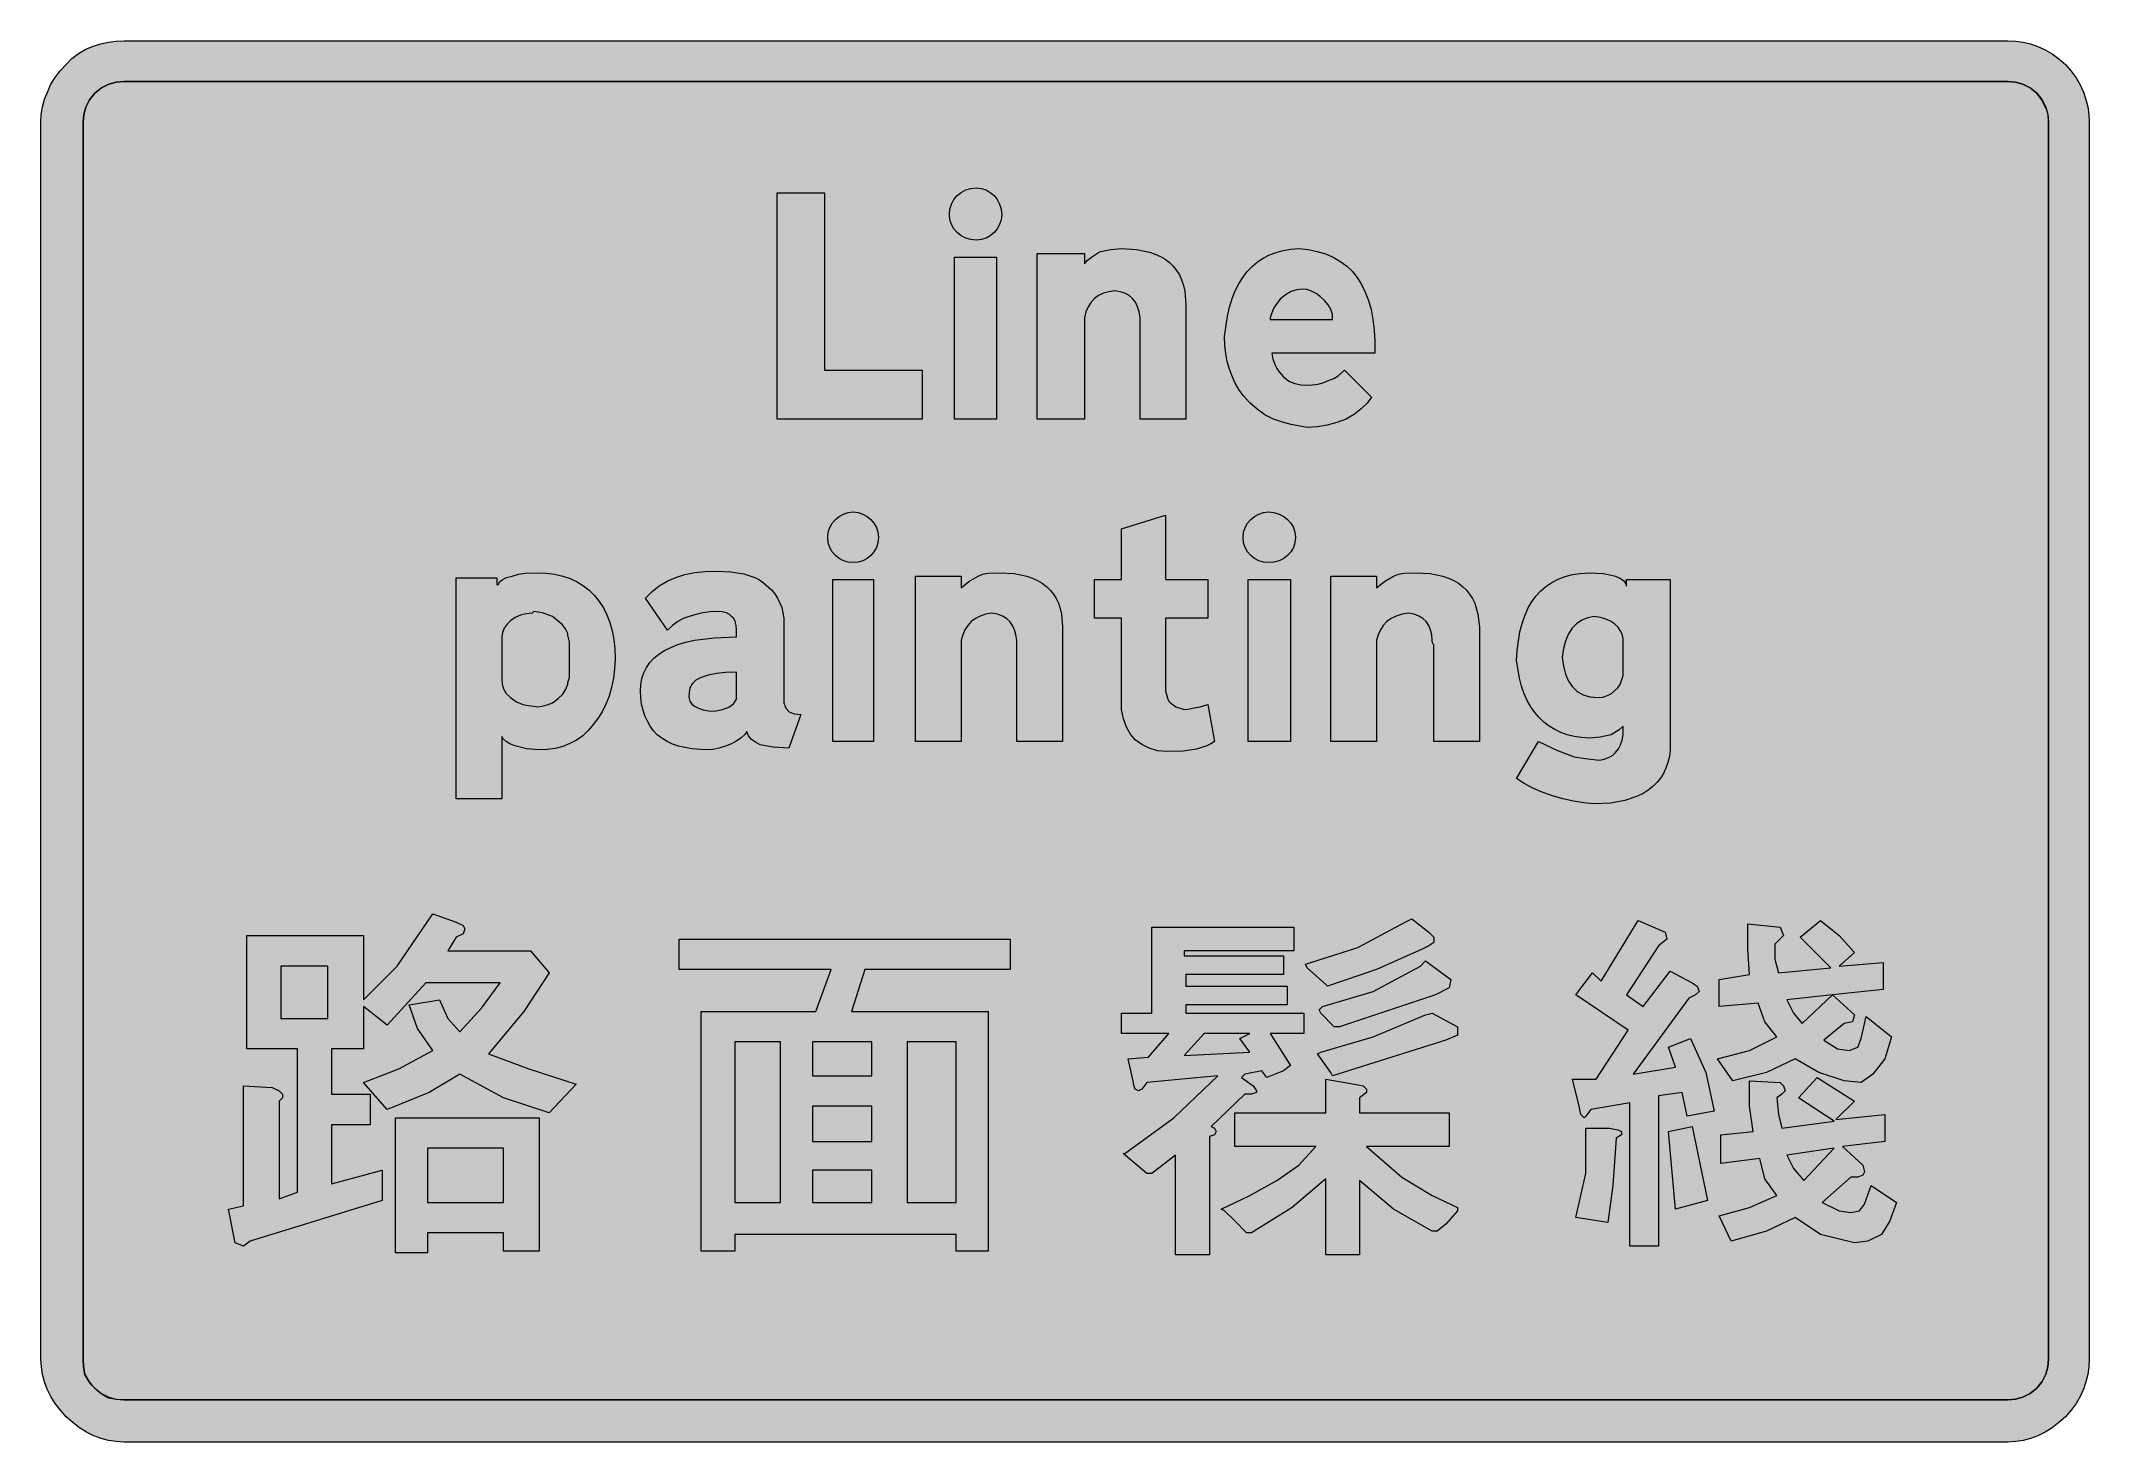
# Model space of a CAD drawing. Header units: metres. Extents: x 102 to 466, y 13 to 262.
import ezdxf

# ---------------------------------------------------------------- set-up
doc = ezdxf.new("R2010")
doc.units = ezdxf.units.M
doc.layers.add('FILL_BLACK_000000', color=7, linetype='Continuous', true_color=0x000000)
doc.layers.add('FILL_WHITE_FFFFFF', color=7, linetype='Continuous', true_color=0xffffff)

msp = doc.modelspace()

# ---------------------------------------------------------------- hatches: boundary and pattern name
at = {"layer": 'FILL_BLACK_000000', "true_color": 0x000000}
h = msp.add_hatch(color=7, dxfattribs=at)
h.dxf.hatch_style = 1
h.paths.add_polyline_path([(453.06, 261.48), (454.4, 261.31), (455.73, 261), (457.03, 260.56), (458.31, 259.99), (459.56, 259.26), (460.76, 258.38), (461.91, 257.34), (462.95, 256.19), (463.83, 254.99), (464.56, 253.74), (465.13, 252.46), (465.57, 251.16), (465.88, 249.83), (466.05, 248.49), (466.11, 247.14), (466.11, 27.24), (466.05, 25.89), (465.88, 24.55), (465.57, 23.22), (465.13, 21.91), (464.56, 20.64), (463.83, 19.39), (462.95, 18.19), (461.91, 17.04), (460.76, 15.99), (459.56, 15.07), (458.31, 14.3), (457.03, 13.66), (455.73, 13.17), (454.4, 12.82), (453.06, 12.61), (451.71, 12.54), (116.91, 12.54), (115.56, 12.61), (114.22, 12.82), (112.89, 13.17), (111.58, 13.66), (110.31, 14.3), (109.06, 15.07), (107.86, 15.99), (106.71, 17.04), (105.66, 18.19), (104.74, 19.39), (103.97, 20.64), (103.33, 21.91), (102.84, 23.22), (102.49, 24.55), (102.28, 25.89), (102.21, 27.24), (102.21, 247.14), (102.27, 248.49), (102.47, 249.84), (102.84, 251.19), (103.41, 252.54), (103.97, 253.84), (104.72, 255.05), (105.65, 256.21), (106.71, 257.34), (107.71, 258.4), (108.88, 259.33), (110.17, 260.08), (111.51, 260.64), (112.86, 261.03), (114.21, 261.31), (115.56, 261.48), (116.91, 261.54), (451.71, 261.54), (453.06, 261.48)])
h.paths.add_polyline_path([(114.25, 253.85), (112.99, 253.2), (111.81, 252.24), (110.85, 251.06), (110.2, 249.8), (109.83, 248.49), (109.71, 247.14), (109.71, 27.24), (109.75, 25.89), (110.01, 24.54), (110.8, 23.23), (111.23, 22.64), (111.81, 22.14), (112.99, 21.18), (114.25, 20.53), (115.56, 20.16), (116.91, 20.04), (451.71, 20.04), (453.06, 20.16), (454.37, 20.53), (455.63, 21.18), (456.81, 22.14), (457.77, 23.32), (458.42, 24.58), (458.79, 25.89), (458.91, 27.24), (458.91, 247.14), (458.83, 248.49), (458.66, 249.16), (458.31, 249.84), (457.67, 251.15), (456.81, 252.24), (455.63, 253.2), (454.37, 253.85), (453.06, 254.22), (451.71, 254.34), (116.91, 254.34), (115.56, 254.22), (114.25, 253.85)], flags=16)
h = msp.add_hatch(color=7, dxfattribs=at)
h.dxf.hatch_style = 1
h.paths.add_polyline_path([(241.41, 203.04), (258.81, 203.04), (258.81, 194.34), (233.01, 194.34), (233.01, 234.54), (241.41, 234.54), (241.41, 203.04)])
h = msp.add_hatch(color=7, dxfattribs=at)
h.dxf.hatch_style = 1
h.paths.add_polyline_path([(272.82, 229.76), (272.54, 228.92), (272.12, 228.16), (271.56, 227.49), (270.89, 226.93), (270.13, 226.51), (269.29, 226.23), (268.41, 226.14), (267.43, 226.23), (266.52, 226.51), (265.7, 226.93), (265, 227.49), (264.42, 228.16), (263.98, 228.92), (263.71, 229.76), (263.61, 230.64), (263.71, 231.62), (263.98, 232.53), (264.42, 233.35), (265, 234.05), (265.7, 234.63), (266.52, 235.07), (267.43, 235.34), (268.41, 235.44), (269.29, 235.34), (270.13, 235.07), (270.89, 234.63), (271.56, 234.05), (272.12, 233.35), (272.54, 232.53), (272.82, 231.62), (272.91, 230.64), (272.82, 229.76)])
h = msp.add_hatch(color=7, dxfattribs=at)
h.dxf.hatch_style = 1
h.paths.add_polyline_path([(264.51, 194.34), (264.51, 223.14), (272.01, 223.14), (272.01, 194.34), (264.51, 194.34)])
h = msp.add_hatch(color=7, dxfattribs=at)
h.dxf.hatch_style = 1
h.paths.add_polyline_path([(297.51, 194.34), (297.51, 211.44), (297.51, 211.74), (297.51, 212.04), (297.51, 212.34), (297.34, 213.4), (297.06, 214.31), (296.67, 215.1), (296.16, 215.75), (295.54, 216.28), (294.81, 216.69), (293.97, 216.97), (293.01, 217.14), (291.94, 216.97), (290.98, 216.69), (290.14, 216.28), (289.41, 215.75), (288.79, 215.1), (288.28, 214.31), (287.89, 213.4), (287.61, 212.34), (287.61, 194.34), (279.21, 194.34), (279.21, 223.74), (287.61, 223.74), (287.61, 221.94), (288.16, 222.56), (288.85, 223.1), (290.31, 224.04), (292.26, 224.45), (294.21, 224.64), (296.85, 224.49), (299.16, 224.02), (300.18, 223.67), (301.11, 223.25), (301.96, 222.75), (302.72, 222.16), (303.4, 221.51), (303.98, 220.77), (304.48, 219.96), (304.88, 219.07), (305.2, 218.1), (305.43, 217.06), (305.61, 214.74), (305.61, 214.44), (305.61, 214.14), (305.61, 194.34), (297.51, 194.34)])
h = msp.add_hatch(color=7, dxfattribs=at)
h.dxf.hatch_style = 1
h.paths.add_polyline_path([(321.1, 204.99), (321.51, 203.94), (321.79, 203.32), (322.15, 202.78), (323.01, 201.84), (323.96, 201.1), (325, 200.64), (326.09, 200.41), (327.21, 200.34), (328.16, 200.4), (329.16, 200.56), (330.16, 200.85), (331.11, 201.24), (331.95, 201.56), (332.68, 202.03), (333.81, 203.04), (338.61, 198.24), (337.82, 197.17), (336.81, 196.18), (335.57, 195.24), (334.11, 194.34), (332.48, 193.73), (330.77, 193.25), (329.01, 192.95), (327.21, 192.84), (324.32, 193.36), (322.78, 193.77), (321.21, 194.34), (319.69, 195.12), (318.28, 196.1), (316.99, 197.25), (315.81, 198.54), (315.07, 199.59), (314.41, 200.73), (313.84, 201.94), (313.37, 203.23), (313, 204.58), (312.73, 206.01), (312.57, 207.49), (312.51, 209.04), (313.02, 212.63), (313.39, 214.24), (313.86, 215.74), (314.4, 217.12), (315.03, 218.38), (315.73, 219.52), (316.52, 220.55), (317.39, 221.46), (318.34, 222.26), (319.37, 222.94), (320.48, 223.51), (321.67, 223.96), (322.94, 224.3), (324.29, 224.53), (325.71, 224.64), (327.4, 224.46), (328.97, 224.15), (330.43, 223.7), (331.78, 223.13), (333.02, 222.42), (334.15, 221.58), (335.16, 220.6), (336.06, 219.5), (336.85, 218.27), (337.52, 216.91), (338.08, 215.42), (338.53, 213.8), (338.87, 212.05), (339.1, 210.17), (339.21, 208.17), (339.21, 206.04), (320.91, 206.04), (321.1, 204.99)])
h.paths.add_polyline_path([(331.71, 212.64), (331.71, 212.94), (331.39, 213.82), (330.91, 214.66), (330.29, 215.42), (329.57, 216.09), (328.78, 216.65), (327.96, 217.07), (327.12, 217.35), (326.31, 217.44), (325.36, 217.33), (324.36, 216.99), (323.36, 216.43), (322.41, 215.64), (321.79, 214.91), (321.28, 214.1), (320.89, 213.24), (320.61, 212.34), (320.61, 212.04), (331.71, 212.04), (331.71, 212.64)], flags=16)
h = msp.add_hatch(color=7, dxfattribs=at)
h.dxf.hatch_style = 1
h.paths.add_polyline_path([(250.92, 172.37), (250.64, 171.5), (250.22, 170.73), (249.66, 170.08), (248.99, 169.55), (248.23, 169.16), (247.39, 168.92), (246.51, 168.84), (245.63, 168.92), (244.79, 169.16), (244.03, 169.55), (243.36, 170.08), (242.8, 170.73), (242.38, 171.5), (242.1, 172.37), (242.01, 173.34), (242.1, 174.22), (242.38, 175.06), (242.8, 175.82), (243.36, 176.49), (244.03, 177.05), (244.79, 177.47), (245.63, 177.75), (246.51, 177.84), (247.39, 177.75), (248.23, 177.47), (248.99, 177.05), (249.66, 176.49), (250.22, 175.82), (250.64, 175.06), (250.92, 174.22), (251.01, 173.34), (250.92, 172.37)])
h = msp.add_hatch(color=7, dxfattribs=at)
h.dxf.hatch_style = 1
h.paths.add_polyline_path([(309.51, 165.84), (309.51, 158.94), (302.01, 158.94), (302.01, 146.04), (302.35, 144.76), (302.56, 144.27), (302.91, 143.94), (303.37, 143.54), (303.88, 143.23), (305.31, 142.74), (305.98, 142.78), (307.11, 143.04), (308.2, 143.23), (309.51, 143.64), (310.71, 137.04), (310.09, 136.62), (309.36, 136.25), (307.52, 135.69), (305.18, 135.35), (302.31, 135.24), (300.62, 135.4), (299.12, 135.84), (297.8, 136.51), (296.61, 137.34), (295.77, 138.35), (295.07, 139.59), (294.54, 141.05), (294.21, 142.74), (294.21, 158.94), (289.41, 158.94), (289.41, 165.84), (294.21, 165.84), (294.21, 174.84), (302.01, 177.24), (302.01, 165.84), (309.51, 165.84)])
h = msp.add_hatch(color=7, dxfattribs=at)
h.dxf.hatch_style = 1
h.paths.add_polyline_path([(325.01, 172.37), (324.74, 171.5), (324.3, 170.73), (323.72, 170.08), (323.02, 169.55), (322.2, 169.16), (321.29, 168.92), (320.31, 168.84), (319.43, 168.92), (318.59, 169.16), (317.83, 169.55), (317.16, 170.08), (316.6, 170.73), (316.18, 171.5), (315.9, 172.37), (315.81, 173.34), (315.9, 174.22), (316.18, 175.06), (316.6, 175.82), (317.16, 176.49), (317.83, 177.05), (318.59, 177.47), (319.43, 177.75), (320.31, 177.84), (321.29, 177.75), (322.2, 177.47), (323.02, 177.05), (323.72, 176.49), (324.3, 175.82), (324.74, 175.06), (325.01, 174.22), (325.11, 173.34), (325.01, 172.37)])
h = msp.add_hatch(color=7, dxfattribs=at)
h.dxf.hatch_style = 1
h.paths.add_polyline_path([(203.94, 148.27), (203.61, 146.64), (203.16, 145.1), (202.6, 143.66), (201.93, 142.33), (201.17, 141.12), (200.31, 140.04), (199.45, 138.99), (198.47, 138.07), (197.38, 137.3), (196.18, 136.66), (194.91, 136.17), (193.56, 135.82), (192.16, 135.61), (190.71, 135.54), (188.46, 135.75), (186.4, 136.29), (185.54, 136.65), (184.85, 137.06), (184.36, 137.49), (184.11, 137.94), (184.11, 126.84), (176.01, 126.84), (176.01, 166.14), (183.21, 166.14), (183.21, 164.94), (183.51, 164.94), (183.67, 165.39), (184.15, 165.8), (184.9, 166.16), (185.91, 166.44), (187.08, 166.79), (188.27, 166.96), (190.41, 167.04), (192, 166.97), (193.5, 166.78), (194.91, 166.45), (196.24, 166), (197.47, 165.43), (198.6, 164.73), (199.64, 163.92), (200.57, 162.99), (201.41, 161.95), (202.14, 160.8), (202.76, 159.54), (203.28, 158.18), (203.68, 156.72), (203.97, 155.15), (204.15, 153.49), (204.21, 151.74), (204.14, 149.97), (203.94, 148.27)])
h.paths.add_polyline_path([(191.23, 143.3), (192.17, 143.55), (193.11, 143.94), (194.12, 144.67), (194.91, 145.48), (195.47, 146.34), (195.81, 147.24), (195.81, 147.54), (196.11, 148.44), (196.11, 148.74), (196.11, 154.74), (195.81, 155.94), (195.81, 156.24), (195.43, 157.09), (194.8, 157.85), (193.11, 159.24), (191.35, 159.91), (189.81, 160.14), (189.51, 159.84), (188.42, 159.75), (187.4, 159.48), (186.48, 159.06), (185.68, 158.53), (185.03, 157.89), (184.53, 157.18), (184.22, 156.42), (184.11, 155.64), (184.11, 148.14), (184.18, 147.24), (184.41, 146.38), (184.87, 145.57), (185.61, 144.84), (186.73, 144.1), (187.82, 143.64), (188.86, 143.41), (189.81, 143.34), (190.41, 143.22), (191.23, 143.3)], flags=16)
h = msp.add_hatch(color=7, dxfattribs=at)
h.dxf.hatch_style = 1
h.paths.add_polyline_path([(232.33, 136.03), (230.01, 136.44), (229.17, 136.9), (228.47, 137.41), (227.94, 138.04), (227.61, 138.84), (227.25, 138.27), (226.65, 137.69), (225.86, 137.14), (224.91, 136.63), (223.85, 136.19), (222.72, 135.84), (221.56, 135.62), (220.41, 135.54), (217.83, 135.71), (215.5, 136.21), (214.44, 136.59), (213.45, 137.06), (212.54, 137.61), (211.71, 138.24), (211.06, 138.96), (210.48, 139.75), (209.97, 140.63), (209.53, 141.58), (209.18, 142.6), (208.93, 143.68), (208.77, 144.83), (208.71, 146.04), (208.78, 147.19), (208.98, 148.26), (209.31, 149.27), (209.78, 150.2), (210.38, 151.06), (211.11, 151.85), (211.98, 152.56), (212.98, 153.2), (214.12, 153.77), (215.39, 154.26), (216.79, 154.68), (218.33, 155.03), (221.8, 155.49), (225.81, 155.64), (225.81, 156.84), (225.75, 157.68), (225.58, 158.38), (225.3, 158.91), (224.91, 159.24), (224.57, 159.63), (224.01, 159.91), (223.22, 160.08), (222.21, 160.14), (221.04, 160.08), (219.81, 159.91), (218.58, 159.63), (217.41, 159.24), (216.34, 158.91), (215.35, 158.38), (214.41, 157.68), (213.51, 156.84), (209.61, 162.54), (210.79, 163.69), (212.08, 164.68), (213.49, 165.51), (215.01, 166.18), (216.64, 166.69), (218.38, 167.05), (220.24, 167.27), (222.21, 167.34), (224.79, 167.22), (227.08, 166.85), (229.04, 166.2), (229.88, 165.76), (230.61, 165.24), (232.02, 164), (232.59, 163.3), (233.08, 162.54), (233.82, 160.85), (234.21, 158.94), (234.21, 143.94), (234.55, 142.98), (235.15, 142.33), (236.02, 141.96), (237.21, 141.84), (235.11, 135.84), (232.33, 136.03)])
h.paths.add_polyline_path([(217.52, 144.2), (217.87, 143.67), (218.31, 143.34), (219.04, 142.95), (219.88, 142.66), (220.84, 142.5), (221.91, 142.44), (223.32, 142.73), (224.42, 143.15), (225.24, 143.75), (225.81, 144.54), (225.81, 149.34), (223.9, 149.28), (222.21, 149.11), (220.75, 148.83), (219.51, 148.44), (218.55, 147.93), (217.9, 147.31), (217.53, 146.58), (217.41, 145.74), (217.34, 144.9), (217.52, 144.2)], flags=16)
h = msp.add_hatch(color=7, dxfattribs=at)
h.dxf.hatch_style = 1
h.paths.add_polyline_path([(242.91, 137.04), (242.91, 165.84), (250.11, 165.84), (250.11, 137.04), (242.91, 137.04)])
h = msp.add_hatch(color=7, dxfattribs=at)
h.dxf.hatch_style = 1
h.paths.add_polyline_path([(275.61, 137.04), (275.61, 153.84), (275.61, 154.14), (275.61, 154.74), (275.61, 155.04), (275.45, 156.01), (275.2, 156.89), (274.85, 157.67), (274.37, 158.34), (273.77, 158.9), (273.04, 159.34), (272.15, 159.66), (271.11, 159.84), (270.04, 159.66), (269.08, 159.34), (268.24, 158.9), (267.51, 158.34), (266.89, 157.67), (266.38, 156.89), (265.99, 156.01), (265.71, 155.04), (265.71, 154.74), (265.71, 137.04), (257.61, 137.04), (257.61, 166.44), (265.71, 166.44), (265.71, 164.34), (267.1, 165.5), (268.71, 166.44), (269.49, 166.79), (270.43, 166.96), (272.61, 167.04), (275.15, 166.89), (277.38, 166.43), (278.37, 166.08), (279.29, 165.66), (280.11, 165.17), (280.86, 164.6), (281.52, 163.96), (282.1, 163.25), (282.59, 162.46), (282.99, 161.6), (283.3, 160.67), (283.53, 159.66), (283.71, 157.44), (283.71, 157.14), (283.71, 156.84), (283.71, 137.04), (275.61, 137.04)])
h = msp.add_hatch(color=7, dxfattribs=at)
h.dxf.hatch_style = 1
h.paths.add_polyline_path([(316.71, 137.04), (316.71, 165.84), (324.21, 165.84), (324.21, 137.04), (316.71, 137.04)])
h = msp.add_hatch(color=7, dxfattribs=at)
h.dxf.hatch_style = 1
h.paths.add_polyline_path([(349.71, 137.04), (349.71, 153.84), (349.71, 154.14), (349.41, 154.74), (349.41, 155.04), (349.34, 156.01), (349.13, 156.89), (348.79, 157.67), (348.32, 158.34), (347.73, 158.9), (347.01, 159.34), (346.17, 159.66), (345.21, 159.84), (344.04, 159.66), (343.01, 159.34), (342.11, 158.9), (341.35, 158.34), (340.71, 157.67), (340.19, 156.89), (339.79, 156.01), (339.51, 155.04), (339.51, 154.74), (339.51, 137.04), (331.41, 137.04), (331.41, 166.44), (339.51, 166.44), (339.51, 164.34), (340.9, 165.5), (342.51, 166.44), (343.41, 166.79), (344.35, 166.96), (346.41, 167.04), (349.04, 166.89), (351.31, 166.43), (352.32, 166.08), (353.23, 165.66), (354.06, 165.17), (354.81, 164.6), (355.47, 163.96), (356.05, 163.25), (356.54, 162.46), (356.96, 161.6), (357.54, 159.66), (357.81, 157.44), (357.81, 157.14), (357.81, 156.84), (357.81, 137.04), (349.71, 137.04)])
h = msp.add_hatch(color=7, dxfattribs=at)
h.dxf.hatch_style = 1
h.paths.add_polyline_path([(391.29, 133.32), (390.94, 132.31), (390.49, 131.38), (389.94, 130.52), (389.31, 129.73), (388.59, 129.02), (387.77, 128.38), (386.87, 127.81), (385.88, 127.32), (383.65, 126.55), (381.09, 126.09), (378.21, 125.94), (376.37, 126.12), (374.49, 126.43), (372.6, 126.86), (370.75, 127.4), (368.96, 128.04), (367.28, 128.77), (365.75, 129.57), (364.41, 130.44), (368.31, 137.04), (371.68, 135.46), (374.61, 134.34), (377.08, 133.93), (379.11, 133.74), (379.97, 133.91), (380.74, 134.19), (381.41, 134.58), (382, 135.09), (382.48, 135.71), (382.86, 136.44), (383.14, 137.28), (383.31, 138.24), (383.31, 139.74), (382.6, 139.1), (381.21, 138.24), (379.26, 137.83), (377.31, 137.64), (375.94, 137.75), (374.64, 137.95), (373.41, 138.25), (372.26, 138.66), (371.18, 139.16), (370.17, 139.77), (369.24, 140.47), (368.38, 141.28), (367.61, 142.19), (366.91, 143.2), (366.29, 144.31), (365.75, 145.53), (365.29, 146.85), (364.92, 148.28), (364.41, 151.44), (364.51, 153.24), (364.71, 154.94), (364.99, 156.53), (365.37, 158.01), (365.84, 159.38), (366.41, 160.65), (367.07, 161.8), (367.82, 162.84), (368.67, 163.77), (369.62, 164.58), (370.66, 165.28), (371.79, 165.87), (373.03, 166.34), (374.36, 166.69), (375.78, 166.92), (377.31, 167.04), (379.86, 166.88), (380.98, 166.68), (381.96, 166.4), (382.77, 166.06), (383.38, 165.65), (383.77, 165.17), (383.91, 164.64), (383.91, 165.84), (391.71, 165.84), (391.71, 135.54), (391.55, 134.39), (391.29, 133.32)])
h.paths.add_polyline_path([(382.81, 156.79), (382.36, 157.42), (381.77, 157.96), (381.06, 158.43), (380.23, 158.8), (379.28, 159.07), (378.21, 159.24), (377.03, 159.02), (375.97, 158.58), (375.04, 157.94), (374.23, 157.1), (373.58, 156.08), (373.06, 154.89), (372.71, 153.54), (372.51, 152.04), (372.71, 150.44), (373.07, 149.02), (373.61, 147.78), (374.31, 146.75), (375.18, 145.93), (376.22, 145.33), (377.43, 144.96), (378.81, 144.84), (379.7, 144.94), (380.53, 145.21), (381.26, 145.6), (381.81, 146.04), (382.38, 146.55), (382.78, 147.16), (383.31, 148.74), (383.31, 155.34), (383.13, 156.1), (382.81, 156.79)], flags=16)
h = msp.add_hatch(color=7, dxfattribs=at)
h.dxf.hatch_style = 1
h.paths.add_polyline_path([(159.51, 102.54), (159.51, 91.14), (165.51, 97.14), (171.81, 106.44), (176.01, 104.94), (177.21, 104.34), (177.51, 103.74), (177.21, 102.84), (176.01, 102.24), (174.51, 99.84), (189.21, 99.84), (192.51, 95.94), (188.01, 89.04), (181.71, 81.54), (188.91, 78.84), (197.31, 76.14), (192.51, 71.04), (184.41, 73.74), (176.61, 77.94), (171.21, 74.64), (163.71, 71.64), (159.51, 76.44), (165.81, 78.84), (171.81, 82.14), (169.11, 86.04), (167.61, 90.24), (173.01, 91.14), (174.51, 87.84), (176.61, 85.44), (180.51, 89.64), (183.81, 94.14), (170.61, 94.14), (163.71, 86.64), (159.51, 89.94), (159.51, 82.44), (153.81, 82.44), (153.81, 74.34), (160.71, 74.34), (160.71, 68.94), (153.81, 68.94), (153.81, 58.44), (162.81, 60.84), (162.81, 55.44), (139.41, 48.24), (138.21, 47.34), (136.71, 47.94), (135.51, 53.94), (138.21, 54.54), (138.21, 75.84), (143.31, 75.54), (144.51, 74.94), (145.11, 74.34), (145.11, 73.74), (144.51, 73.14), (144.51, 55.74), (147.81, 56.94), (147.81, 82.44), (138.81, 82.44), (138.81, 102.54), (159.51, 102.54)])
h.paths.add_polyline_path([(153.21, 97.14), (144.81, 97.14), (144.81, 87.84), (153.21, 87.84), (153.21, 97.14)], flags=16)
h = msp.add_hatch(color=7, dxfattribs=at)
h.dxf.hatch_style = 1
h.paths.add_polyline_path([(349.71, 102.24), (349.71, 101.34), (348.81, 100.74), (347.61, 100.14), (339.51, 96.54), (330.81, 93.54), (330.51, 93.84), (327.21, 96.84), (326.91, 97.44), (327.81, 97.74), (336.21, 100.44), (344.61, 104.94), (345.81, 105.54), (348.81, 103.14), (349.71, 102.24)])
h = msp.add_hatch(color=7, dxfattribs=at)
h.dxf.hatch_style = 1
h.paths.add_polyline_path([(270.51, 46.44), (264.81, 46.44), (264.81, 49.44), (225.51, 49.44), (225.51, 46.44), (219.51, 46.44), (219.51, 89.04), (239.91, 89.04), (242.61, 96.54), (215.61, 96.54), (215.61, 101.94), (274.41, 101.94), (274.41, 96.54), (248.61, 96.54), (246.21, 89.04), (270.51, 89.04), (270.51, 46.44)])
h.paths.add_polyline_path([(249.81, 60.84), (239.31, 60.84), (239.31, 55.14), (249.81, 55.14), (249.81, 60.84)], flags=16)
h.paths.add_polyline_path([(249.81, 77.64), (249.81, 83.64), (239.31, 83.64), (239.31, 77.64), (249.81, 77.64)], flags=16)
h.paths.add_polyline_path([(239.31, 65.94), (249.81, 65.94), (249.81, 72.24), (239.31, 72.24), (239.31, 65.94)], flags=16)
h.paths.add_polyline_path([(225.51, 83.64), (225.51, 55.14), (233.61, 55.14), (233.61, 83.64), (225.51, 83.64)], flags=16)
h.paths.add_polyline_path([(264.81, 83.64), (256.11, 83.64), (256.11, 55.14), (264.81, 55.14), (264.81, 83.64)], flags=16)
h = msp.add_hatch(color=7, dxfattribs=at)
h.dxf.hatch_style = 1
h.paths.add_polyline_path([(302.61, 85.14), (294.21, 85.14), (294.21, 88.74), (299.61, 88.74), (299.61, 104.04), (324.81, 104.04), (324.81, 99.84), (305.31, 99.84), (305.31, 98.94), (323.01, 98.94), (323.01, 95.64), (305.61, 95.64), (305.61, 93.54), (323.61, 93.54), (323.61, 90.24), (305.61, 90.24), (305.61, 88.74), (326.61, 88.74), (326.61, 85.14), (320.61, 85.14), (324.21, 79.44), (323.01, 78.54), (320.01, 77.34), (319.11, 78.54), (316.11, 77.94), (315.51, 77.34), (317.61, 75.84), (318.21, 74.94), (318.21, 74.64), (317.31, 74.34), (316.11, 74.34), (310.11, 68.64), (310.71, 68.34), (311.01, 67.74), (310.71, 67.14), (309.81, 66.84), (309.81, 45.84), (303.81, 45.84), (303.81, 63.54), (299.61, 60.24), (298.71, 60.24), (294.51, 63.84), (294.81, 63.84), (303.51, 70.14), (311.31, 77.64), (298.71, 76.44), (297.81, 75.24), (297.21, 74.94), (296.61, 75.24), (296.31, 76.14), (296.31, 76.44), (295.41, 80.64), (299.01, 80.94), (302.61, 85.14)])
h.paths.add_polyline_path([(317.01, 85.14), (308.91, 85.14), (305.31, 81.24), (317.01, 81.84), (315.21, 84.24), (317.01, 85.14)], flags=16)
h = msp.add_hatch(color=7, dxfattribs=at)
h.dxf.hatch_style = 1
h.paths.add_polyline_path([(390.81, 103.14), (391.11, 101.94), (389.61, 100.74), (383.91, 92.04), (386.91, 89.94), (391.71, 96.24), (395.61, 94.14), (396.51, 93.54), (396.81, 92.64), (396.21, 92.04), (395.01, 91.44), (385.11, 77.94), (392.61, 79.14), (391.41, 82.74), (395.31, 84.24), (398.01, 78.24), (399.51, 71.34), (394.71, 70.44), (393.81, 74.64), (389.61, 74.04), (389.61, 47.34), (384.51, 47.34), (384.51, 72.84), (377.61, 71.64), (376.71, 70.44), (376.41, 70.14), (375.81, 70.74), (375.51, 72.24), (374.31, 77.04), (378.51, 77.04), (384.21, 85.74), (374.91, 92.04), (377.91, 95.94), (379.41, 94.44), (386.01, 105.24), (390.81, 103.14)])
h = msp.add_hatch(color=7, dxfattribs=at)
h.dxf.hatch_style = 1
h.paths.add_polyline_path([(424.11, 87.24), (422.61, 86.94), (419.01, 83.94), (421.41, 82.44), (423.51, 82.14), (425.01, 82.74), (425.61, 84.24), (426.51, 88.14), (431.01, 84.54), (429.81, 80.64), (427.71, 77.94), (425.61, 76.44), (422.61, 76.74), (418.11, 78.24), (413.91, 80.64), (408.81, 78.24), (402.81, 76.74), (400.11, 80.64), (405.81, 82.14), (410.61, 84.54), (408.51, 87.24), (407.31, 90.54), (400.41, 89.94), (400.41, 94.74), (405.81, 95.64), (405.51, 100.14), (405.51, 104.64), (411.21, 104.04), (411.81, 102.54), (410.31, 101.04), (410.31, 98.34), (410.91, 95.94), (420.21, 96.84), (414.81, 102.24), (418.41, 105.24), (421.71, 102.54), (424.41, 99.54), (421.71, 97.14), (429.51, 97.74), (429.51, 92.94), (420.51, 92.04), (424.41, 88.44), (424.11, 87.24)])
h.paths.add_polyline_path([(412.41, 91.14), (413.61, 88.74), (415.11, 86.94), (420.51, 92.04), (412.41, 91.14)], flags=16)
h = msp.add_hatch(color=7, dxfattribs=at)
h.dxf.hatch_style = 1
h.paths.add_polyline_path([(352.71, 94.74), (352.41, 93.24), (350.01, 92.04), (332.91, 86.34), (332.01, 86.34), (329.61, 88.74), (329.31, 89.34), (329.91, 89.94), (338.91, 92.64), (347.31, 97.14), (348.21, 98.04), (352.71, 94.74)])
h = msp.add_hatch(color=7, dxfattribs=at)
h.dxf.hatch_style = 1
h.paths.add_polyline_path([(353.91, 84.84), (351.81, 83.94), (332.61, 77.94), (331.71, 77.64), (331.41, 78.24), (329.01, 81.54), (329.61, 81.84), (338.91, 84.54), (348.21, 88.44), (349.41, 88.74), (353.91, 86.34), (353.91, 84.84)])
h = msp.add_hatch(color=7, dxfattribs=at)
h.dxf.hatch_style = 1
h.paths.add_polyline_path([(314.31, 71.04), (330.51, 71.04), (330.51, 77.04), (335.61, 76.14), (337.11, 75.84), (337.71, 75.24), (337.71, 74.64), (336.51, 73.74), (336.51, 71.04), (352.41, 71.04), (352.41, 65.04), (337.71, 65.04), (344.01, 59.64), (349.41, 56.34), (353.91, 54.24), (353.91, 53.64), (351.81, 51.24), (350.31, 50.04), (349.41, 50.04), (342.51, 53.94), (336.51, 59.04), (336.51, 45.84), (330.51, 45.84), (330.51, 59.34), (324.51, 54.24), (317.31, 49.74), (316.41, 49.74), (314.31, 51.84), (312.51, 53.64), (311.91, 53.94), (317.01, 56.34), (321.81, 59.04), (325.71, 61.74), (328.71, 65.04), (314.31, 65.04), (314.31, 71.04)])
h = msp.add_hatch(color=7, dxfattribs=at)
h.dxf.hatch_style = 1
h.paths.add_polyline_path([(421.11, 69.84), (429.81, 70.74), (429.81, 65.94), (422.31, 65.04), (425.91, 61.74), (426.21, 60.54), (425.91, 59.94), (425.01, 59.64), (423.81, 59.64), (418.71, 55.14), (421.71, 53.64), (423.81, 53.34), (425.31, 53.64), (426.21, 54.84), (427.41, 58.14), (431.91, 55.14), (430.71, 51.84), (429.21, 49.44), (426.81, 48.24), (424.41, 47.94), (418.41, 49.44), (413.91, 52.44), (408.81, 50.04), (402.51, 48.24), (400.41, 52.74), (405.81, 54.24), (410.61, 56.34), (408.51, 59.34), (407.61, 62.94), (400.71, 62.04), (400.71, 67.14), (406.41, 67.74), (405.81, 72.24), (405.81, 76.74), (411.21, 76.44), (411.81, 75.84), (412.11, 74.94), (411.51, 74.34), (410.61, 73.74), (410.91, 70.74), (411.51, 68.34), (420.81, 69.54), (414.51, 73.74), (417.81, 77.34), (424.41, 73.14), (421.11, 69.84)])
h.paths.add_polyline_path([(415.41, 59.04), (420.81, 64.74), (412.41, 63.54), (413.61, 61.14), (415.41, 59.04)], flags=16)
h = msp.add_hatch(color=7, dxfattribs=at)
h.dxf.hatch_style = 1
h.paths.add_polyline_path([(190.71, 70.14), (190.71, 46.44), (184.41, 46.44), (184.41, 49.74), (170.91, 49.74), (170.91, 46.14), (165.21, 46.14), (165.21, 70.14), (190.71, 70.14)])
h.paths.add_polyline_path([(184.41, 64.74), (170.91, 64.74), (170.91, 55.14), (184.41, 55.14), (184.41, 64.74)], flags=16)
h = msp.add_hatch(color=7, dxfattribs=at)
h.dxf.hatch_style = 1
h.paths.add_polyline_path([(382.41, 68.04), (383.01, 67.74), (383.01, 67.14), (382.11, 66.54), (381.51, 58.14), (380.61, 51.54), (374.91, 52.44), (376.71, 60.24), (376.71, 68.34), (380.91, 68.34), (382.41, 68.04)])
h = msp.add_hatch(color=7, dxfattribs=at)
h.dxf.hatch_style = 1
h.paths.add_polyline_path([(398.31, 55.44), (392.61, 53.94), (392.01, 61.14), (391.41, 67.74), (395.61, 68.64), (398.31, 55.44)])
at = {"layer": 'FILL_WHITE_FFFFFF', "true_color": 0xffffff}
h = msp.add_hatch(color=7, dxfattribs=at)
h.dxf.hatch_style = 1
h.paths.add_polyline_path([(451.71, 254.34), (453.06, 254.22), (454.37, 253.85), (455.63, 253.2), (456.81, 252.24), (457.77, 251.06), (458.42, 249.8), (458.79, 248.49), (458.91, 247.14), (458.91, 27.24), (458.79, 25.89), (458.42, 24.58), (457.77, 23.32), (456.81, 22.14), (455.63, 21.18), (454.37, 20.53), (453.06, 20.16), (451.71, 20.04), (116.91, 20.04), (115.56, 20.08), (114.21, 20.34), (112.9, 21.13), (112.31, 21.56), (111.81, 22.14), (111.23, 22.64), (110.8, 23.23), (110.01, 24.54), (109.75, 25.89), (109.71, 27.24), (109.71, 247.14), (109.83, 248.49), (110.2, 249.8), (110.85, 251.06), (111.81, 252.24), (112.99, 253.2), (114.25, 253.85), (115.56, 254.22), (116.91, 254.34), (451.71, 254.34)])

# ---------------------------------------------------------------- linework, layer by layer
at = {"layer": 'FILL_BLACK_000000', "lineweight": 0, "true_color": 0x000000}
for points in [[(453.06, 261.48), (454.4, 261.31), (455.73, 261), (457.03, 260.56), (458.31, 259.99), (459.56, 259.26), (460.76, 258.38), (461.91, 257.34), (462.95, 256.19), (463.83, 254.99), (464.56, 253.74), (465.13, 252.46), (465.57, 251.16), (465.88, 249.83), (466.05, 248.49), (466.11, 247.14), (466.11, 27.24), (466.05, 25.89), (465.88, 24.55), (465.57, 23.22), (465.13, 21.91), (464.56, 20.64), (463.83, 19.39), (462.95, 18.19), (461.91, 17.04), (460.76, 15.99), (459.56, 15.07), (458.31, 14.3), (457.03, 13.66), (455.73, 13.17), (454.4, 12.82), (453.06, 12.61), (451.71, 12.54), (116.91, 12.54), (115.56, 12.61), (114.22, 12.82), (112.89, 13.17), (111.58, 13.66), (110.31, 14.3), (109.06, 15.07), (107.86, 15.99), (106.71, 17.04), (105.66, 18.19), (104.74, 19.39), (103.97, 20.64), (103.33, 21.91), (102.84, 23.22), (102.49, 24.55), (102.28, 25.89), (102.21, 27.24), (102.21, 247.14), (102.27, 248.49), (102.47, 249.84), (102.84, 251.19), (103.41, 252.54), (103.97, 253.84), (104.72, 255.05), (105.65, 256.21), (106.71, 257.34), (107.71, 258.4), (108.88, 259.33), (110.17, 260.08), (111.51, 260.64), (112.86, 261.03), (114.21, 261.31), (115.56, 261.48), (116.91, 261.54), (451.71, 261.54)], [(114.25, 253.85), (112.99, 253.2), (111.81, 252.24), (110.85, 251.06), (110.2, 249.8), (109.83, 248.49), (109.71, 247.14), (109.71, 27.24), (109.75, 25.89), (110.01, 24.54), (110.8, 23.23), (111.23, 22.64), (111.81, 22.14), (112.99, 21.18), (114.25, 20.53), (115.56, 20.16), (116.91, 20.04), (451.71, 20.04), (453.06, 20.16), (454.37, 20.53), (455.63, 21.18), (456.81, 22.14), (457.77, 23.32), (458.42, 24.58), (458.79, 25.89), (458.91, 27.24), (458.91, 247.14), (458.83, 248.49), (458.66, 249.16), (458.31, 249.84), (457.67, 251.15), (456.81, 252.24), (455.63, 253.2), (454.37, 253.85), (453.06, 254.22), (451.71, 254.34), (116.91, 254.34), (115.56, 254.22)], [(241.41, 203.04), (258.81, 203.04), (258.81, 194.34), (233.01, 194.34), (233.01, 234.54), (241.41, 234.54)], [(272.82, 229.76), (272.54, 228.92), (272.12, 228.16), (271.56, 227.49), (270.89, 226.93), (270.13, 226.51), (269.29, 226.23), (268.41, 226.14), (267.43, 226.23), (266.52, 226.51), (265.7, 226.93), (265, 227.49), (264.42, 228.16), (263.98, 228.92), (263.71, 229.76), (263.61, 230.64), (263.71, 231.62), (263.98, 232.53), (264.42, 233.35), (265, 234.05), (265.7, 234.63), (266.52, 235.07), (267.43, 235.34), (268.41, 235.44), (269.29, 235.34), (270.13, 235.07), (270.89, 234.63), (271.56, 234.05), (272.12, 233.35), (272.54, 232.53), (272.82, 231.62), (272.91, 230.64)], [(264.51, 194.34), (264.51, 223.14), (272.01, 223.14), (272.01, 194.34)], [(297.51, 194.34), (297.51, 211.44), (297.51, 211.74), (297.51, 212.04), (297.51, 212.34), (297.34, 213.4), (297.06, 214.31), (296.67, 215.1), (296.16, 215.75), (295.54, 216.28), (294.81, 216.69), (293.97, 216.97), (293.01, 217.14), (291.94, 216.97), (290.98, 216.69), (290.14, 216.28), (289.41, 215.75), (288.79, 215.1), (288.28, 214.31), (287.89, 213.4), (287.61, 212.34), (287.61, 194.34), (279.21, 194.34), (279.21, 223.74), (287.61, 223.74), (287.61, 221.94), (288.16, 222.56), (288.85, 223.1), (290.31, 224.04), (292.26, 224.45), (294.21, 224.64), (296.85, 224.49), (299.16, 224.02), (300.18, 223.67), (301.11, 223.25), (301.96, 222.75), (302.72, 222.16), (303.4, 221.51), (303.98, 220.77), (304.48, 219.96), (304.88, 219.07), (305.2, 218.1), (305.43, 217.06), (305.61, 214.74), (305.61, 214.44), (305.61, 214.14), (305.61, 194.34)], [(321.1, 204.99), (321.51, 203.94), (321.79, 203.32), (322.15, 202.78), (323.01, 201.84), (323.96, 201.1), (325, 200.64), (326.09, 200.41), (327.21, 200.34), (328.16, 200.4), (329.16, 200.56), (330.16, 200.85), (331.11, 201.24), (331.95, 201.56), (332.68, 202.03), (333.81, 203.04), (338.61, 198.24), (337.82, 197.17), (336.81, 196.18), (335.57, 195.24), (334.11, 194.34), (332.48, 193.73), (330.77, 193.25), (329.01, 192.95), (327.21, 192.84), (324.32, 193.36), (322.78, 193.77), (321.21, 194.34), (319.69, 195.12), (318.28, 196.1), (316.99, 197.25), (315.81, 198.54), (315.07, 199.59), (314.41, 200.73), (313.84, 201.94), (313.37, 203.23), (313, 204.58), (312.73, 206.01), (312.57, 207.49), (312.51, 209.04), (313.02, 212.63), (313.39, 214.24), (313.86, 215.74), (314.4, 217.12), (315.03, 218.38), (315.73, 219.52), (316.52, 220.55), (317.39, 221.46), (318.34, 222.26), (319.37, 222.94), (320.48, 223.51), (321.67, 223.96), (322.94, 224.3), (324.29, 224.53), (325.71, 224.64), (327.4, 224.46), (328.97, 224.15), (330.43, 223.7), (331.78, 223.13), (333.02, 222.42), (334.15, 221.58), (335.16, 220.6), (336.06, 219.5), (336.85, 218.27), (337.52, 216.91), (338.08, 215.42), (338.53, 213.8), (338.87, 212.05), (339.1, 210.17), (339.21, 208.17), (339.21, 206.04), (320.91, 206.04)], [(331.71, 212.64), (331.71, 212.94), (331.39, 213.82), (330.91, 214.66), (330.29, 215.42), (329.57, 216.09), (328.78, 216.65), (327.96, 217.07), (327.12, 217.35), (326.31, 217.44), (325.36, 217.33), (324.36, 216.99), (323.36, 216.43), (322.41, 215.64), (321.79, 214.91), (321.28, 214.1), (320.89, 213.24), (320.61, 212.34), (320.61, 212.04), (331.71, 212.04)], [(250.92, 172.37), (250.64, 171.5), (250.22, 170.73), (249.66, 170.08), (248.99, 169.55), (248.23, 169.16), (247.39, 168.92), (246.51, 168.84), (245.63, 168.92), (244.79, 169.16), (244.03, 169.55), (243.36, 170.08), (242.8, 170.73), (242.38, 171.5), (242.1, 172.37), (242.01, 173.34), (242.1, 174.22), (242.38, 175.06), (242.8, 175.82), (243.36, 176.49), (244.03, 177.05), (244.79, 177.47), (245.63, 177.75), (246.51, 177.84), (247.39, 177.75), (248.23, 177.47), (248.99, 177.05), (249.66, 176.49), (250.22, 175.82), (250.64, 175.06), (250.92, 174.22), (251.01, 173.34)], [(309.51, 165.84), (309.51, 158.94), (302.01, 158.94), (302.01, 146.04), (302.35, 144.76), (302.56, 144.27), (302.91, 143.94), (303.37, 143.54), (303.88, 143.23), (305.31, 142.74), (305.98, 142.78), (307.11, 143.04), (308.2, 143.23), (309.51, 143.64), (310.71, 137.04), (310.09, 136.62), (309.36, 136.25), (307.52, 135.69), (305.18, 135.35), (302.31, 135.24), (300.62, 135.4), (299.12, 135.84), (297.8, 136.51), (296.61, 137.34), (295.77, 138.35), (295.07, 139.59), (294.54, 141.05), (294.21, 142.74), (294.21, 158.94), (289.41, 158.94), (289.41, 165.84), (294.21, 165.84), (294.21, 174.84), (302.01, 177.24), (302.01, 165.84)], [(325.01, 172.37), (324.74, 171.5), (324.3, 170.73), (323.72, 170.08), (323.02, 169.55), (322.2, 169.16), (321.29, 168.92), (320.31, 168.84), (319.43, 168.92), (318.59, 169.16), (317.83, 169.55), (317.16, 170.08), (316.6, 170.73), (316.18, 171.5), (315.9, 172.37), (315.81, 173.34), (315.9, 174.22), (316.18, 175.06), (316.6, 175.82), (317.16, 176.49), (317.83, 177.05), (318.59, 177.47), (319.43, 177.75), (320.31, 177.84), (321.29, 177.75), (322.2, 177.47), (323.02, 177.05), (323.72, 176.49), (324.3, 175.82), (324.74, 175.06), (325.01, 174.22), (325.11, 173.34)], [(203.94, 148.27), (203.61, 146.64), (203.16, 145.1), (202.6, 143.66), (201.93, 142.33), (201.17, 141.12), (200.31, 140.04), (199.45, 138.99), (198.47, 138.07), (197.38, 137.3), (196.18, 136.66), (194.91, 136.17), (193.56, 135.82), (192.16, 135.61), (190.71, 135.54), (188.46, 135.75), (186.4, 136.29), (185.54, 136.65), (184.85, 137.06), (184.36, 137.49), (184.11, 137.94), (184.11, 126.84), (176.01, 126.84), (176.01, 166.14), (183.21, 166.14), (183.21, 164.94), (183.51, 164.94), (183.67, 165.39), (184.15, 165.8), (184.9, 166.16), (185.91, 166.44), (187.08, 166.79), (188.27, 166.96), (190.41, 167.04), (192, 166.97), (193.5, 166.78), (194.91, 166.45), (196.24, 166), (197.47, 165.43), (198.6, 164.73), (199.64, 163.92), (200.57, 162.99), (201.41, 161.95), (202.14, 160.8), (202.76, 159.54), (203.28, 158.18), (203.68, 156.72), (203.97, 155.15), (204.15, 153.49), (204.21, 151.74), (204.14, 149.97)], [(232.33, 136.03), (230.01, 136.44), (229.17, 136.9), (228.47, 137.41), (227.94, 138.04), (227.61, 138.84), (227.25, 138.27), (226.65, 137.69), (225.86, 137.14), (224.91, 136.63), (223.85, 136.19), (222.72, 135.84), (221.56, 135.62), (220.41, 135.54), (217.83, 135.71), (215.5, 136.21), (214.44, 136.59), (213.45, 137.06), (212.54, 137.61), (211.71, 138.24), (211.06, 138.96), (210.48, 139.75), (209.97, 140.63), (209.53, 141.58), (209.18, 142.6), (208.93, 143.68), (208.77, 144.83), (208.71, 146.04), (208.78, 147.19), (208.98, 148.26), (209.31, 149.27), (209.78, 150.2), (210.38, 151.06), (211.11, 151.85), (211.98, 152.56), (212.98, 153.2), (214.12, 153.77), (215.39, 154.26), (216.79, 154.68), (218.33, 155.03), (221.8, 155.49), (225.81, 155.64), (225.81, 156.84), (225.75, 157.68), (225.58, 158.38), (225.3, 158.91), (224.91, 159.24), (224.57, 159.63), (224.01, 159.91), (223.22, 160.08), (222.21, 160.14), (221.04, 160.08), (219.81, 159.91), (218.58, 159.63), (217.41, 159.24), (216.34, 158.91), (215.35, 158.38), (214.41, 157.68), (213.51, 156.84), (209.61, 162.54), (210.79, 163.69), (212.08, 164.68), (213.49, 165.51), (215.01, 166.18), (216.64, 166.69), (218.38, 167.05), (220.24, 167.27), (222.21, 167.34), (224.79, 167.22), (227.08, 166.85), (229.04, 166.2), (229.88, 165.76), (230.61, 165.24), (232.02, 164), (232.59, 163.3), (233.08, 162.54), (233.82, 160.85), (234.21, 158.94), (234.21, 143.94), (234.55, 142.98), (235.15, 142.33), (236.02, 141.96), (237.21, 141.84), (235.11, 135.84)], [(242.91, 137.04), (242.91, 165.84), (250.11, 165.84), (250.11, 137.04)], [(275.61, 137.04), (275.61, 153.84), (275.61, 154.14), (275.61, 154.74), (275.61, 155.04), (275.45, 156.01), (275.2, 156.89), (274.85, 157.67), (274.37, 158.34), (273.77, 158.9), (273.04, 159.34), (272.15, 159.66), (271.11, 159.84), (270.04, 159.66), (269.08, 159.34), (268.24, 158.9), (267.51, 158.34), (266.89, 157.67), (266.38, 156.89), (265.99, 156.01), (265.71, 155.04), (265.71, 154.74), (265.71, 137.04), (257.61, 137.04), (257.61, 166.44), (265.71, 166.44), (265.71, 164.34), (267.1, 165.5), (268.71, 166.44), (269.49, 166.79), (270.43, 166.96), (272.61, 167.04), (275.15, 166.89), (277.38, 166.43), (278.37, 166.08), (279.29, 165.66), (280.11, 165.17), (280.86, 164.6), (281.52, 163.96), (282.1, 163.25), (282.59, 162.46), (282.99, 161.6), (283.3, 160.67), (283.53, 159.66), (283.71, 157.44), (283.71, 157.14), (283.71, 156.84), (283.71, 137.04)], [(316.71, 137.04), (316.71, 165.84), (324.21, 165.84), (324.21, 137.04)], [(349.71, 137.04), (349.71, 153.84), (349.71, 154.14), (349.41, 154.74), (349.41, 155.04), (349.34, 156.01), (349.13, 156.89), (348.79, 157.67), (348.32, 158.34), (347.73, 158.9), (347.01, 159.34), (346.17, 159.66), (345.21, 159.84), (344.04, 159.66), (343.01, 159.34), (342.11, 158.9), (341.35, 158.34), (340.71, 157.67), (340.19, 156.89), (339.79, 156.01), (339.51, 155.04), (339.51, 154.74), (339.51, 137.04), (331.41, 137.04), (331.41, 166.44), (339.51, 166.44), (339.51, 164.34), (340.9, 165.5), (342.51, 166.44), (343.41, 166.79), (344.35, 166.96), (346.41, 167.04), (349.04, 166.89), (351.31, 166.43), (352.32, 166.08), (353.23, 165.66), (354.06, 165.17), (354.81, 164.6), (355.47, 163.96), (356.05, 163.25), (356.54, 162.46), (356.96, 161.6), (357.54, 159.66), (357.81, 157.44), (357.81, 157.14), (357.81, 156.84), (357.81, 137.04)], [(391.29, 133.32), (390.94, 132.31), (390.49, 131.38), (389.94, 130.52), (389.31, 129.73), (388.59, 129.02), (387.77, 128.38), (386.87, 127.81), (385.88, 127.32), (383.65, 126.55), (381.09, 126.09), (378.21, 125.94), (376.37, 126.12), (374.49, 126.43), (372.6, 126.86), (370.75, 127.4), (368.96, 128.04), (367.28, 128.77), (365.75, 129.57), (364.41, 130.44), (368.31, 137.04), (371.68, 135.46), (374.61, 134.34), (377.08, 133.93), (379.11, 133.74), (379.97, 133.91), (380.74, 134.19), (381.41, 134.58), (382, 135.09), (382.48, 135.71), (382.86, 136.44), (383.14, 137.28), (383.31, 138.24), (383.31, 139.74), (382.6, 139.1), (381.21, 138.24), (379.26, 137.83), (377.31, 137.64), (375.94, 137.75), (374.64, 137.95), (373.41, 138.25), (372.26, 138.66), (371.18, 139.16), (370.17, 139.77), (369.24, 140.47), (368.38, 141.28), (367.61, 142.19), (366.91, 143.2), (366.29, 144.31), (365.75, 145.53), (365.29, 146.85), (364.92, 148.28), (364.41, 151.44), (364.51, 153.24), (364.71, 154.94), (364.99, 156.53), (365.37, 158.01), (365.84, 159.38), (366.41, 160.65), (367.07, 161.8), (367.82, 162.84), (368.67, 163.77), (369.62, 164.58), (370.66, 165.28), (371.79, 165.87), (373.03, 166.34), (374.36, 166.69), (375.78, 166.92), (377.31, 167.04), (379.86, 166.88), (380.98, 166.68), (381.96, 166.4), (382.77, 166.06), (383.38, 165.65), (383.77, 165.17), (383.91, 164.64), (383.91, 165.84), (391.71, 165.84), (391.71, 135.54), (391.55, 134.39)], [(191.23, 143.3), (192.17, 143.55), (193.11, 143.94), (194.12, 144.67), (194.91, 145.48), (195.47, 146.34), (195.81, 147.24), (195.81, 147.54), (196.11, 148.44), (196.11, 148.74), (196.11, 154.74), (195.81, 155.94), (195.81, 156.24), (195.43, 157.09), (194.8, 157.85), (193.11, 159.24), (191.35, 159.91), (189.81, 160.14), (189.51, 159.84), (188.42, 159.75), (187.4, 159.48), (186.48, 159.06), (185.68, 158.53), (185.03, 157.89), (184.53, 157.18), (184.22, 156.42), (184.11, 155.64), (184.11, 148.14), (184.18, 147.24), (184.41, 146.38), (184.87, 145.57), (185.61, 144.84), (186.73, 144.1), (187.82, 143.64), (188.86, 143.41), (189.81, 143.34), (190.41, 143.22)], [(382.81, 156.79), (382.36, 157.42), (381.77, 157.96), (381.06, 158.43), (380.23, 158.8), (379.28, 159.07), (378.21, 159.24), (377.03, 159.02), (375.97, 158.58), (375.04, 157.94), (374.23, 157.1), (373.58, 156.08), (373.06, 154.89), (372.71, 153.54), (372.51, 152.04), (372.71, 150.44), (373.07, 149.02), (373.61, 147.78), (374.31, 146.75), (375.18, 145.93), (376.22, 145.33), (377.43, 144.96), (378.81, 144.84), (379.7, 144.94), (380.53, 145.21), (381.26, 145.6), (381.81, 146.04), (382.38, 146.55), (382.78, 147.16), (383.31, 148.74), (383.31, 155.34), (383.13, 156.1)], [(217.52, 144.2), (217.87, 143.67), (218.31, 143.34), (219.04, 142.95), (219.88, 142.66), (220.84, 142.5), (221.91, 142.44), (223.32, 142.73), (224.42, 143.15), (225.24, 143.75), (225.81, 144.54), (225.81, 149.34), (223.9, 149.28), (222.21, 149.11), (220.75, 148.83), (219.51, 148.44), (218.55, 147.93), (217.9, 147.31), (217.53, 146.58), (217.41, 145.74), (217.34, 144.9)], [(159.51, 102.54), (159.51, 91.14), (165.51, 97.14), (171.81, 106.44), (176.01, 104.94), (177.21, 104.34), (177.51, 103.74), (177.21, 102.84), (176.01, 102.24), (174.51, 99.84), (189.21, 99.84), (192.51, 95.94), (188.01, 89.04), (181.71, 81.54), (188.91, 78.84), (197.31, 76.14), (192.51, 71.04), (184.41, 73.74), (176.61, 77.94), (171.21, 74.64), (163.71, 71.64), (159.51, 76.44), (165.81, 78.84), (171.81, 82.14), (169.11, 86.04), (167.61, 90.24), (173.01, 91.14), (174.51, 87.84), (176.61, 85.44), (180.51, 89.64), (183.81, 94.14), (170.61, 94.14), (163.71, 86.64), (159.51, 89.94), (159.51, 82.44), (153.81, 82.44), (153.81, 74.34), (160.71, 74.34), (160.71, 68.94), (153.81, 68.94), (153.81, 58.44), (162.81, 60.84), (162.81, 55.44), (139.41, 48.24), (138.21, 47.34), (136.71, 47.94), (135.51, 53.94), (138.21, 54.54), (138.21, 75.84), (143.31, 75.54), (144.51, 74.94), (145.11, 74.34), (145.11, 73.74), (144.51, 73.14), (144.51, 55.74), (147.81, 56.94), (147.81, 82.44), (138.81, 82.44), (138.81, 102.54)], [(349.71, 102.24), (349.71, 101.34), (348.81, 100.74), (347.61, 100.14), (339.51, 96.54), (330.81, 93.54), (330.51, 93.84), (327.21, 96.84), (326.91, 97.44), (327.81, 97.74), (336.21, 100.44), (344.61, 104.94), (345.81, 105.54), (348.81, 103.14)], [(270.51, 46.44), (264.81, 46.44), (264.81, 49.44), (225.51, 49.44), (225.51, 46.44), (219.51, 46.44), (219.51, 89.04), (239.91, 89.04), (242.61, 96.54), (215.61, 96.54), (215.61, 101.94), (274.41, 101.94), (274.41, 96.54), (248.61, 96.54), (246.21, 89.04), (270.51, 89.04)], [(302.61, 85.14), (294.21, 85.14), (294.21, 88.74), (299.61, 88.74), (299.61, 104.04), (324.81, 104.04), (324.81, 99.84), (305.31, 99.84), (305.31, 98.94), (323.01, 98.94), (323.01, 95.64), (305.61, 95.64), (305.61, 93.54), (323.61, 93.54), (323.61, 90.24), (305.61, 90.24), (305.61, 88.74), (326.61, 88.74), (326.61, 85.14), (320.61, 85.14), (324.21, 79.44), (323.01, 78.54), (320.01, 77.34), (319.11, 78.54), (316.11, 77.94), (315.51, 77.34), (317.61, 75.84), (318.21, 74.94), (318.21, 74.64), (317.31, 74.34), (316.11, 74.34), (310.11, 68.64), (310.71, 68.34), (311.01, 67.74), (310.71, 67.14), (309.81, 66.84), (309.81, 45.84), (303.81, 45.84), (303.81, 63.54), (299.61, 60.24), (298.71, 60.24), (294.51, 63.84), (294.81, 63.84), (303.51, 70.14), (311.31, 77.64), (298.71, 76.44), (297.81, 75.24), (297.21, 74.94), (296.61, 75.24), (296.31, 76.14), (296.31, 76.44), (295.41, 80.64), (299.01, 80.94)], [(390.81, 103.14), (391.11, 101.94), (389.61, 100.74), (383.91, 92.04), (386.91, 89.94), (391.71, 96.24), (395.61, 94.14), (396.51, 93.54), (396.81, 92.64), (396.21, 92.04), (395.01, 91.44), (385.11, 77.94), (392.61, 79.14), (391.41, 82.74), (395.31, 84.24), (398.01, 78.24), (399.51, 71.34), (394.71, 70.44), (393.81, 74.64), (389.61, 74.04), (389.61, 47.34), (384.51, 47.34), (384.51, 72.84), (377.61, 71.64), (376.71, 70.44), (376.41, 70.14), (375.81, 70.74), (375.51, 72.24), (374.31, 77.04), (378.51, 77.04), (384.21, 85.74), (374.91, 92.04), (377.91, 95.94), (379.41, 94.44), (386.01, 105.24)], [(424.11, 87.24), (422.61, 86.94), (419.01, 83.94), (421.41, 82.44), (423.51, 82.14), (425.01, 82.74), (425.61, 84.24), (426.51, 88.14), (431.01, 84.54), (429.81, 80.64), (427.71, 77.94), (425.61, 76.44), (422.61, 76.74), (418.11, 78.24), (413.91, 80.64), (408.81, 78.24), (402.81, 76.74), (400.11, 80.64), (405.81, 82.14), (410.61, 84.54), (408.51, 87.24), (407.31, 90.54), (400.41, 89.94), (400.41, 94.74), (405.81, 95.64), (405.51, 100.14), (405.51, 104.64), (411.21, 104.04), (411.81, 102.54), (410.31, 101.04), (410.31, 98.34), (410.91, 95.94), (420.21, 96.84), (414.81, 102.24), (418.41, 105.24), (421.71, 102.54), (424.41, 99.54), (421.71, 97.14), (429.51, 97.74), (429.51, 92.94), (420.51, 92.04), (424.41, 88.44)], [(153.21, 97.14), (144.81, 97.14), (144.81, 87.84), (153.21, 87.84)], [(352.71, 94.74), (352.41, 93.24), (350.01, 92.04), (332.91, 86.34), (332.01, 86.34), (329.61, 88.74), (329.31, 89.34), (329.91, 89.94), (338.91, 92.64), (347.31, 97.14), (348.21, 98.04)], [(412.41, 91.14), (413.61, 88.74), (415.11, 86.94), (420.51, 92.04)], [(353.91, 84.84), (351.81, 83.94), (332.61, 77.94), (331.71, 77.64), (331.41, 78.24), (329.01, 81.54), (329.61, 81.84), (338.91, 84.54), (348.21, 88.44), (349.41, 88.74), (353.91, 86.34)], [(317.01, 85.14), (308.91, 85.14), (305.31, 81.24), (317.01, 81.84), (315.21, 84.24)], [(225.51, 83.64), (225.51, 55.14), (233.61, 55.14), (233.61, 83.64)], [(249.81, 77.64), (249.81, 83.64), (239.31, 83.64), (239.31, 77.64)], [(264.81, 83.64), (256.11, 83.64), (256.11, 55.14), (264.81, 55.14)], [(314.31, 71.04), (330.51, 71.04), (330.51, 77.04), (335.61, 76.14), (337.11, 75.84), (337.71, 75.24), (337.71, 74.64), (336.51, 73.74), (336.51, 71.04), (352.41, 71.04), (352.41, 65.04), (337.71, 65.04), (344.01, 59.64), (349.41, 56.34), (353.91, 54.24), (353.91, 53.64), (351.81, 51.24), (350.31, 50.04), (349.41, 50.04), (342.51, 53.94), (336.51, 59.04), (336.51, 45.84), (330.51, 45.84), (330.51, 59.34), (324.51, 54.24), (317.31, 49.74), (316.41, 49.74), (314.31, 51.84), (312.51, 53.64), (311.91, 53.94), (317.01, 56.34), (321.81, 59.04), (325.71, 61.74), (328.71, 65.04), (314.31, 65.04)], [(421.11, 69.84), (429.81, 70.74), (429.81, 65.94), (422.31, 65.04), (425.91, 61.74), (426.21, 60.54), (425.91, 59.94), (425.01, 59.64), (423.81, 59.64), (418.71, 55.14), (421.71, 53.64), (423.81, 53.34), (425.31, 53.64), (426.21, 54.84), (427.41, 58.14), (431.91, 55.14), (430.71, 51.84), (429.21, 49.44), (426.81, 48.24), (424.41, 47.94), (418.41, 49.44), (413.91, 52.44), (408.81, 50.04), (402.51, 48.24), (400.41, 52.74), (405.81, 54.24), (410.61, 56.34), (408.51, 59.34), (407.61, 62.94), (400.71, 62.04), (400.71, 67.14), (406.41, 67.74), (405.81, 72.24), (405.81, 76.74), (411.21, 76.44), (411.81, 75.84), (412.11, 74.94), (411.51, 74.34), (410.61, 73.74), (410.91, 70.74), (411.51, 68.34), (420.81, 69.54), (414.51, 73.74), (417.81, 77.34), (424.41, 73.14)], [(190.71, 70.14), (190.71, 46.44), (184.41, 46.44), (184.41, 49.74), (170.91, 49.74), (170.91, 46.14), (165.21, 46.14), (165.21, 70.14)], [(239.31, 65.94), (249.81, 65.94), (249.81, 72.24), (239.31, 72.24)], [(382.41, 68.04), (383.01, 67.74), (383.01, 67.14), (382.11, 66.54), (381.51, 58.14), (380.61, 51.54), (374.91, 52.44), (376.71, 60.24), (376.71, 68.34), (380.91, 68.34)], [(398.31, 55.44), (392.61, 53.94), (392.01, 61.14), (391.41, 67.74), (395.61, 68.64)], [(184.41, 64.74), (170.91, 64.74), (170.91, 55.14), (184.41, 55.14)], [(415.41, 59.04), (420.81, 64.74), (412.41, 63.54), (413.61, 61.14)], [(249.81, 60.84), (239.31, 60.84), (239.31, 55.14), (249.81, 55.14)]]:
    msp.add_lwpolyline(points, close=True, dxfattribs=at)
at = {"layer": 'FILL_WHITE_FFFFFF', "lineweight": 0, "true_color": 0xffffff}
msp.add_lwpolyline([(451.71, 254.34), (453.06, 254.22), (454.37, 253.85), (455.63, 253.2), (456.81, 252.24), (457.77, 251.06), (458.42, 249.8), (458.79, 248.49), (458.91, 247.14), (458.91, 27.24), (458.79, 25.89), (458.42, 24.58), (457.77, 23.32), (456.81, 22.14), (455.63, 21.18), (454.37, 20.53), (453.06, 20.16), (451.71, 20.04), (116.91, 20.04), (115.56, 20.08), (114.21, 20.34), (112.9, 21.13), (112.31, 21.56), (111.81, 22.14), (111.23, 22.64), (110.8, 23.23), (110.01, 24.54), (109.75, 25.89), (109.71, 27.24), (109.71, 247.14), (109.83, 248.49), (110.2, 249.8), (110.85, 251.06), (111.81, 252.24), (112.99, 253.2), (114.25, 253.85), (115.56, 254.22), (116.91, 254.34)], close=True, dxfattribs=at)

doc.saveas('drawing.dxf')
